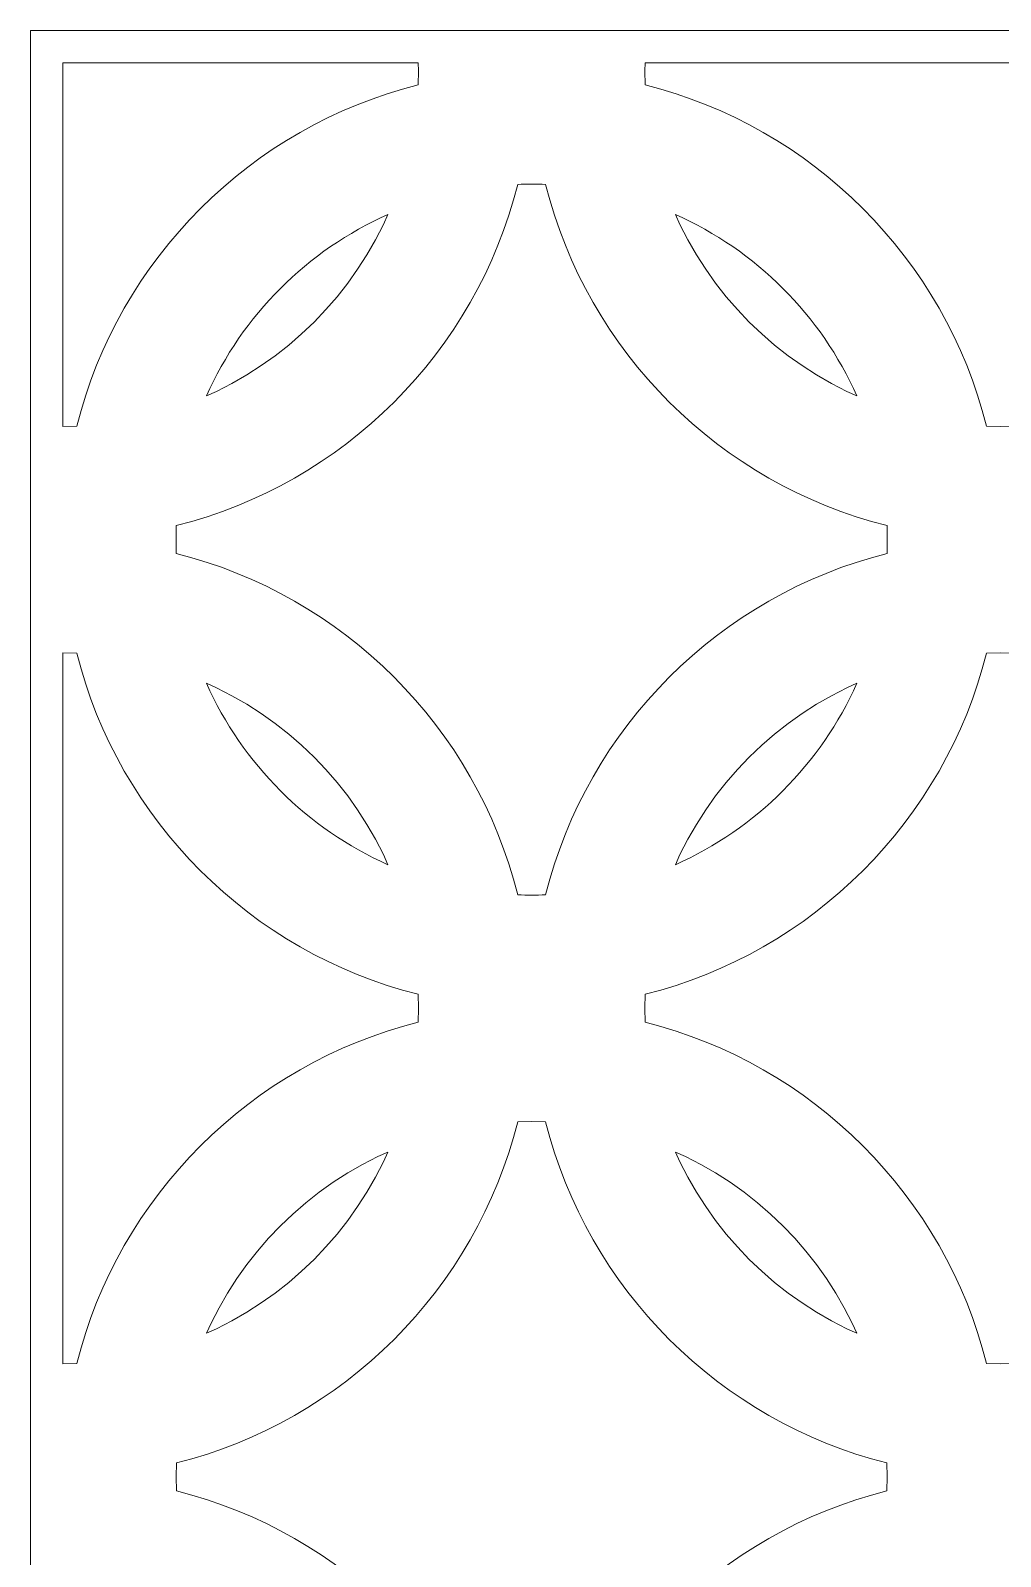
# Model space of a CAD drawing. Header units: centimetres. Extents: x -9.7 to 6.3, y -13.3 to 13.9.
# Drawn here: x -1.1 to 2.6, y 8.03 to 13.86 of the extents above; entities that cross this region are included whole.
import ezdxf

# ---------------------------------------------------------------- set-up
doc = ezdxf.new("R2010")
doc.units = ezdxf.units.CM
doc.header["$MEASUREMENT"] = 0
doc.layers.add('layer 1', color=7, linetype='Continuous')

msp = doc.modelspace()

# ---------------------------------------------------------------- linework, layer by layer
at = {"layer": 'layer 1', "color": 242, "lineweight": 9}
for points, knots in [([(-1.09965, 13.85674), (-1.09965, 13.85674), (6.30363, 13.85674), (6.30363, 13.85674), (6.30363, 13.85674), (6.30363, 13.85674), (6.30363, -13.28858), (6.30363, -13.28858), (6.30363, -13.28858), (6.30363, -13.28858), (-1.09965, -13.28858), (-1.09965, -13.28858), (-1.09965, -13.28858), (-1.09965, -13.28858), (-1.09965, 13.85674), (-1.09965, 13.85674)], [0, 0, 0, 0, 0.2, 0.2, 0.2, 0.2, 0.4, 0.4, 0.4, 0.4, 0.6, 0.6, 0.6, 0.6, 1, 1, 1, 1]), ([(-0.97626, 12.34538), (-0.97626, 12.34538), (-0.92292, 12.34674), (-0.92292, 12.34674), (-0.92292, 12.34674), (-0.76308, 12.98505), (-0.25883, 13.48934), (0.37951, 13.64916), (0.37951, 13.64916), (0.37951, 13.64916), (0.38087, 13.7025), (0.38087, 13.7025), (0.38087, 13.7025), (0.38087, 13.7025), (0.38008, 13.73336), (0.38008, 13.73336), (0.38008, 13.73336), (0.38008, 13.73336), (-0.97626, 13.73336), (-0.97626, 13.73336), (-0.97626, 13.73336), (-0.97626, 13.73336), (-0.97626, 12.34538), (-0.97626, 12.34538)], [0, 0, 0, 0, 0.1428571, 0.1428571, 0.1428571, 0.1428571, 0.2857143, 0.2857143, 0.2857143, 0.2857143, 0.4285714, 0.4285714, 0.4285714, 0.4285714, 0.5714286, 0.5714286, 0.5714286, 0.5714286, 0.7142857, 0.7142857, 0.7142857, 0.7142857, 1, 1, 1, 1]), ([(1.24565, 13.73336), (1.24565, 13.73336), (1.24486, 13.7025), (1.24486, 13.7025), (1.24486, 13.7025), (1.24486, 13.7025), (1.24622, 13.64916), (1.24622, 13.64916), (1.24622, 13.64916), (1.88457, 13.48934), (2.38882, 12.98505), (2.54866, 12.34674), (2.54866, 12.34674), (2.54866, 12.34674), (2.60199, 12.34538), (2.60199, 12.34538), (2.60199, 12.34538), (2.60199, 12.34538), (2.65533, 12.34674), (2.65533, 12.34674), (2.65533, 12.34674), (2.81516, 12.98508), (3.31944, 13.48933), (3.95776, 13.64916), (3.95776, 13.64916), (3.95776, 13.64916), (3.95912, 13.7025), (3.95912, 13.7025), (3.95912, 13.7025), (3.95912, 13.7025), (3.95833, 13.73336), (3.95833, 13.73336), (3.95833, 13.73336), (3.95833, 13.73336), (1.24565, 13.73336), (1.24565, 13.73336)], [0, 0, 0, 0, 0.1, 0.1, 0.1, 0.1, 0.2, 0.2, 0.2, 0.2, 0.3, 0.3, 0.3, 0.3, 0.4, 0.4, 0.4, 0.4, 0.5, 0.5, 0.5, 0.5, 0.6, 0.6, 0.6, 0.6, 0.7, 0.7, 0.7, 0.7, 0.8, 0.8, 0.8, 0.8, 1, 1, 1, 1]), ([(0.75962, 13.2695), (0.59986, 12.63087), (0.09535, 12.12639), (-0.54325, 11.96663), (-0.54325, 11.96663), (-0.54394, 11.94895), (-0.5444, 11.93122), (-0.5444, 11.91338), (-0.5444, 11.91338), (-0.5444, 11.89554), (-0.54394, 11.8778), (-0.54325, 11.86013), (-0.54325, 11.86013), (0.09535, 11.70036), (0.59986, 11.19589), (0.75962, 10.55725), (0.75962, 10.55725), (0.7773, 10.55657), (0.79503, 10.55611), (0.81287, 10.55611), (0.81287, 10.55611), (0.83071, 10.55611), (0.84844, 10.55657), (0.86612, 10.55725), (0.86612, 10.55725), (1.02587, 11.19589), (1.53039, 11.70036), (2.16899, 11.86013), (2.16899, 11.86013), (2.16968, 11.8778), (2.17013, 11.89554), (2.17013, 11.91338), (2.17013, 11.91338), (2.17013, 11.93122), (2.16968, 11.94895), (2.16899, 11.96663), (2.16899, 11.96663), (1.53039, 12.1264), (1.02588, 12.63087), (0.86612, 13.2695), (0.86612, 13.2695), (0.84844, 13.27019), (0.83071, 13.27064), (0.81287, 13.27064), (0.81287, 13.27064), (0.79503, 13.27064), (0.77729, 13.27019), (0.75962, 13.2695)], [0, 0, 0, 0, 0.0769231, 0.0769231, 0.0769231, 0.0769231, 0.1538462, 0.1538462, 0.1538462, 0.1538462, 0.2307692, 0.2307692, 0.2307692, 0.2307692, 0.3076923, 0.3076923, 0.3076923, 0.3076923, 0.3846154, 0.3846154, 0.3846154, 0.3846154, 0.4615385, 0.4615385, 0.4615385, 0.4615385, 0.5384615, 0.5384615, 0.5384615, 0.5384615, 0.6153846, 0.6153846, 0.6153846, 0.6153846, 0.6923077, 0.6923077, 0.6923077, 0.6923077, 0.7692308, 0.7692308, 0.7692308, 0.7692308, 0.8461538, 0.8461538, 0.8461538, 0.8461538, 1, 1, 1, 1]), ([(0.26449, 13.15451), (0.26449, 13.15451), (0.24699, 13.11591), (0.24699, 13.11591), (0.24699, 13.11591), (0.24699, 13.11591), (0.21697, 13.05743), (0.21697, 13.05743), (0.21697, 13.05743), (0.21697, 13.05743), (0.18421, 13.00057), (0.18421, 13.00057), (0.18421, 13.00057), (0.18421, 13.00057), (0.1488, 12.94542), (0.1488, 12.94542), (0.1488, 12.94542), (0.1488, 12.94542), (0.11082, 12.89208), (0.11082, 12.89208), (0.11082, 12.89208), (0.11082, 12.89208), (0.07036, 12.84064), (0.07036, 12.84064), (0.07036, 12.84064), (0.07036, 12.84064), (0.02752, 12.7912), (0.02752, 12.7912), (0.02752, 12.7912), (0.02752, 12.7912), (-0.01762, 12.74387), (-0.01762, 12.74387), (-0.01762, 12.74387), (-0.01762, 12.74387), (-0.06496, 12.69873), (-0.06496, 12.69873), (-0.06496, 12.69873), (-0.06496, 12.69873), (-0.11439, 12.65589), (-0.11439, 12.65589), (-0.11439, 12.65589), (-0.11439, 12.65589), (-0.16583, 12.61543), (-0.16583, 12.61543), (-0.16583, 12.61543), (-0.16583, 12.61543), (-0.21917, 12.57745), (-0.21917, 12.57745), (-0.21917, 12.57745), (-0.21917, 12.57745), (-0.27432, 12.54204), (-0.27432, 12.54204), (-0.27432, 12.54204), (-0.27432, 12.54204), (-0.33118, 12.50928), (-0.33118, 12.50928), (-0.33118, 12.50928), (-0.33118, 12.50928), (-0.38966, 12.47925), (-0.38966, 12.47925), (-0.38966, 12.47925), (-0.38966, 12.47925), (-0.42827, 12.46175), (-0.42827, 12.46175), (-0.42827, 12.46175), (-0.2915, 12.7696), (-0.04335, 13.01774), (0.26449, 13.15451)], [0, 0, 0, 0, 0.0555556, 0.0555556, 0.0555556, 0.0555556, 0.1111111, 0.1111111, 0.1111111, 0.1111111, 0.1666667, 0.1666667, 0.1666667, 0.1666667, 0.2222222, 0.2222222, 0.2222222, 0.2222222, 0.2777778, 0.2777778, 0.2777778, 0.2777778, 0.3333333, 0.3333333, 0.3333333, 0.3333333, 0.3888889, 0.3888889, 0.3888889, 0.3888889, 0.4444444, 0.4444444, 0.4444444, 0.4444444, 0.5, 0.5, 0.5, 0.5, 0.5555556, 0.5555556, 0.5555556, 0.5555556, 0.6111111, 0.6111111, 0.6111111, 0.6111111, 0.6666667, 0.6666667, 0.6666667, 0.6666667, 0.7222222, 0.7222222, 0.7222222, 0.7222222, 0.7777778, 0.7777778, 0.7777778, 0.7777778, 0.8333333, 0.8333333, 0.8333333, 0.8333333, 0.8888889, 0.8888889, 0.8888889, 0.8888889, 1, 1, 1, 1]), ([(1.36124, 13.15452), (1.36124, 13.15452), (1.37874, 13.11591), (1.37874, 13.11591), (1.37874, 13.11591), (1.37874, 13.11591), (1.40876, 13.05743), (1.40876, 13.05743), (1.40876, 13.05743), (1.40876, 13.05743), (1.44152, 13.00057), (1.44152, 13.00057), (1.44152, 13.00057), (1.44152, 13.00057), (1.47693, 12.94542), (1.47693, 12.94542), (1.47693, 12.94542), (1.47693, 12.94542), (1.51491, 12.89208), (1.51491, 12.89208), (1.51491, 12.89208), (1.51491, 12.89208), (1.55537, 12.84064), (1.55537, 12.84064), (1.55537, 12.84064), (1.55537, 12.84064), (1.59822, 12.7912), (1.59822, 12.7912), (1.59822, 12.7912), (1.59822, 12.7912), (1.64335, 12.74387), (1.64335, 12.74387), (1.64335, 12.74387), (1.64335, 12.74387), (1.69069, 12.69873), (1.69069, 12.69873), (1.69069, 12.69873), (1.69069, 12.69873), (1.74013, 12.65589), (1.74013, 12.65589), (1.74013, 12.65589), (1.74013, 12.65589), (1.79157, 12.61543), (1.79157, 12.61543), (1.79157, 12.61543), (1.79157, 12.61543), (1.84491, 12.57745), (1.84491, 12.57745), (1.84491, 12.57745), (1.84491, 12.57745), (1.90005, 12.54204), (1.90005, 12.54204), (1.90005, 12.54204), (1.90005, 12.54204), (1.95691, 12.50928), (1.95691, 12.50928), (1.95691, 12.50928), (1.95691, 12.50928), (2.01539, 12.47925), (2.01539, 12.47925), (2.01539, 12.47925), (2.01539, 12.47925), (2.05401, 12.46175), (2.05401, 12.46175), (2.05401, 12.46175), (1.91723, 12.7696), (1.66908, 13.01775), (1.36124, 13.15452)], [0, 0, 0, 0, 0.0555556, 0.0555556, 0.0555556, 0.0555556, 0.1111111, 0.1111111, 0.1111111, 0.1111111, 0.1666667, 0.1666667, 0.1666667, 0.1666667, 0.2222222, 0.2222222, 0.2222222, 0.2222222, 0.2777778, 0.2777778, 0.2777778, 0.2777778, 0.3333333, 0.3333333, 0.3333333, 0.3333333, 0.3888889, 0.3888889, 0.3888889, 0.3888889, 0.4444444, 0.4444444, 0.4444444, 0.4444444, 0.5, 0.5, 0.5, 0.5, 0.5555556, 0.5555556, 0.5555556, 0.5555556, 0.6111111, 0.6111111, 0.6111111, 0.6111111, 0.6666667, 0.6666667, 0.6666667, 0.6666667, 0.7222222, 0.7222222, 0.7222222, 0.7222222, 0.7777778, 0.7777778, 0.7777778, 0.7777778, 0.8333333, 0.8333333, 0.8333333, 0.8333333, 0.8888889, 0.8888889, 0.8888889, 0.8888889, 1, 1, 1, 1]), ([(-0.97626, 8.76713), (-0.97626, 8.76713), (-0.92292, 8.76849), (-0.92292, 8.76849), (-0.92292, 8.76849), (-0.76309, 9.40683), (-0.25881, 9.91108), (0.37951, 10.07091), (0.37951, 10.07091), (0.37951, 10.07091), (0.38087, 10.12426), (0.38087, 10.12426), (0.38087, 10.12426), (0.38087, 10.12426), (0.37951, 10.17759), (0.37951, 10.17759), (0.37951, 10.17759), (-0.25883, 10.33741), (-0.76308, 10.8417), (-0.92292, 11.48003), (-0.92292, 11.48003), (-0.92292, 11.48003), (-0.97626, 11.48138), (-0.97626, 11.48138), (-0.97626, 11.48138), (-0.97626, 11.48138), (-0.97626, 8.76713), (-0.97626, 8.76713)], [0, 0, 0, 0, 0.125, 0.125, 0.125, 0.125, 0.25, 0.25, 0.25, 0.25, 0.375, 0.375, 0.375, 0.375, 0.5, 0.5, 0.5, 0.5, 0.625, 0.625, 0.625, 0.625, 0.75, 0.75, 0.75, 0.75, 1, 1, 1, 1]), ([(3.95776, 10.07091), (3.31942, 9.91109), (2.81517, 9.40681), (2.65533, 8.76849), (2.65533, 8.76849), (2.65533, 8.76849), (2.60199, 8.76713), (2.60199, 8.76713), (2.60199, 8.76713), (2.60199, 8.76713), (2.54866, 8.76849), (2.54866, 8.76849), (2.54866, 8.76849), (2.38883, 9.40683), (1.88454, 9.91108), (1.24622, 10.07092), (1.24622, 10.07092), (1.24622, 10.07092), (1.24486, 10.12426), (1.24486, 10.12426), (1.24486, 10.12426), (1.24486, 10.12426), (1.24622, 10.17759), (1.24622, 10.17759), (1.24622, 10.17759), (1.88457, 10.33741), (2.38882, 10.8417), (2.54866, 11.48003), (2.54866, 11.48003), (2.54866, 11.48003), (2.60199, 11.48138), (2.60199, 11.48138), (2.60199, 11.48138), (2.60199, 11.48138), (2.65533, 11.48003), (2.65533, 11.48003), (2.65533, 11.48003), (2.81515, 10.84168), (3.31944, 10.33742), (3.95776, 10.17759), (3.95776, 10.17759), (3.95776, 10.17759), (3.95912, 10.12426), (3.95912, 10.12426), (3.95912, 10.12426), (3.95912, 10.12426), (3.95776, 10.07091), (3.95776, 10.07091)], [0, 0, 0, 0, 0.0769231, 0.0769231, 0.0769231, 0.0769231, 0.1538462, 0.1538462, 0.1538462, 0.1538462, 0.2307692, 0.2307692, 0.2307692, 0.2307692, 0.3076923, 0.3076923, 0.3076923, 0.3076923, 0.3846154, 0.3846154, 0.3846154, 0.3846154, 0.4615385, 0.4615385, 0.4615385, 0.4615385, 0.5384615, 0.5384615, 0.5384615, 0.5384615, 0.6153846, 0.6153846, 0.6153846, 0.6153846, 0.6923077, 0.6923077, 0.6923077, 0.6923077, 0.7692308, 0.7692308, 0.7692308, 0.7692308, 0.8461538, 0.8461538, 0.8461538, 0.8461538, 1, 1, 1, 1]), ([(0.2645, 10.67224), (0.2645, 10.67224), (0.24699, 10.71086), (0.24699, 10.71086), (0.24699, 10.71086), (0.24699, 10.71086), (0.21697, 10.76933), (0.21697, 10.76933), (0.21697, 10.76933), (0.21697, 10.76933), (0.18421, 10.82619), (0.18421, 10.82619), (0.18421, 10.82619), (0.18421, 10.82619), (0.1488, 10.88134), (0.1488, 10.88134), (0.1488, 10.88134), (0.1488, 10.88134), (0.11082, 10.93468), (0.11082, 10.93468), (0.11082, 10.93468), (0.11082, 10.93468), (0.07036, 10.98612), (0.07036, 10.98612), (0.07036, 10.98612), (0.07036, 10.98612), (0.02752, 11.03556), (0.02752, 11.03556), (0.02752, 11.03556), (0.02752, 11.03556), (-0.01762, 11.08289), (-0.01762, 11.08289), (-0.01762, 11.08289), (-0.01762, 11.08289), (-0.06496, 11.12803), (-0.06496, 11.12803), (-0.06496, 11.12803), (-0.06496, 11.12803), (-0.11439, 11.17088), (-0.11439, 11.17088), (-0.11439, 11.17088), (-0.11439, 11.17088), (-0.16583, 11.21134), (-0.16583, 11.21134), (-0.16583, 11.21134), (-0.16583, 11.21134), (-0.21917, 11.24932), (-0.21917, 11.24932), (-0.21917, 11.24932), (-0.21917, 11.24932), (-0.27432, 11.28472), (-0.27432, 11.28472), (-0.27432, 11.28472), (-0.27432, 11.28472), (-0.33118, 11.31748), (-0.33118, 11.31748), (-0.33118, 11.31748), (-0.33118, 11.31748), (-0.38966, 11.34751), (-0.38966, 11.34751), (-0.38966, 11.34751), (-0.38966, 11.34751), (-0.42827, 11.36501), (-0.42827, 11.36501), (-0.42827, 11.36501), (-0.2915, 11.05716), (-0.04335, 10.80901), (0.2645, 10.67224)], [0, 0, 0, 0, 0.0555556, 0.0555556, 0.0555556, 0.0555556, 0.1111111, 0.1111111, 0.1111111, 0.1111111, 0.1666667, 0.1666667, 0.1666667, 0.1666667, 0.2222222, 0.2222222, 0.2222222, 0.2222222, 0.2777778, 0.2777778, 0.2777778, 0.2777778, 0.3333333, 0.3333333, 0.3333333, 0.3333333, 0.3888889, 0.3888889, 0.3888889, 0.3888889, 0.4444444, 0.4444444, 0.4444444, 0.4444444, 0.5, 0.5, 0.5, 0.5, 0.5555556, 0.5555556, 0.5555556, 0.5555556, 0.6111111, 0.6111111, 0.6111111, 0.6111111, 0.6666667, 0.6666667, 0.6666667, 0.6666667, 0.7222222, 0.7222222, 0.7222222, 0.7222222, 0.7777778, 0.7777778, 0.7777778, 0.7777778, 0.8333333, 0.8333333, 0.8333333, 0.8333333, 0.8888889, 0.8888889, 0.8888889, 0.8888889, 1, 1, 1, 1]), ([(1.36123, 10.67223), (1.36123, 10.67223), (1.37874, 10.71086), (1.37874, 10.71086), (1.37874, 10.71086), (1.37874, 10.71086), (1.40876, 10.76933), (1.40876, 10.76933), (1.40876, 10.76933), (1.40876, 10.76933), (1.44152, 10.82619), (1.44152, 10.82619), (1.44152, 10.82619), (1.44152, 10.82619), (1.47693, 10.88134), (1.47693, 10.88134), (1.47693, 10.88134), (1.47693, 10.88134), (1.51491, 10.93468), (1.51491, 10.93468), (1.51491, 10.93468), (1.51491, 10.93468), (1.55537, 10.98612), (1.55537, 10.98612), (1.55537, 10.98612), (1.55537, 10.98612), (1.59822, 11.03556), (1.59822, 11.03556), (1.59822, 11.03556), (1.59822, 11.03556), (1.64335, 11.08289), (1.64335, 11.08289), (1.64335, 11.08289), (1.64335, 11.08289), (1.69069, 11.12803), (1.69069, 11.12803), (1.69069, 11.12803), (1.69069, 11.12803), (1.74013, 11.17088), (1.74013, 11.17088), (1.74013, 11.17088), (1.74013, 11.17088), (1.79157, 11.21134), (1.79157, 11.21134), (1.79157, 11.21134), (1.79157, 11.21134), (1.84491, 11.24932), (1.84491, 11.24932), (1.84491, 11.24932), (1.84491, 11.24932), (1.90005, 11.28472), (1.90005, 11.28472), (1.90005, 11.28472), (1.90005, 11.28472), (1.95691, 11.31748), (1.95691, 11.31748), (1.95691, 11.31748), (1.95691, 11.31748), (2.01539, 11.34751), (2.01539, 11.34751), (2.01539, 11.34751), (2.01539, 11.34751), (2.05401, 11.36501), (2.05401, 11.36501), (2.05401, 11.36501), (1.91724, 11.05715), (1.66909, 10.80901), (1.36123, 10.67223)], [0, 0, 0, 0, 0.0555556, 0.0555556, 0.0555556, 0.0555556, 0.1111111, 0.1111111, 0.1111111, 0.1111111, 0.1666667, 0.1666667, 0.1666667, 0.1666667, 0.2222222, 0.2222222, 0.2222222, 0.2222222, 0.2777778, 0.2777778, 0.2777778, 0.2777778, 0.3333333, 0.3333333, 0.3333333, 0.3333333, 0.3888889, 0.3888889, 0.3888889, 0.3888889, 0.4444444, 0.4444444, 0.4444444, 0.4444444, 0.5, 0.5, 0.5, 0.5, 0.5555556, 0.5555556, 0.5555556, 0.5555556, 0.6111111, 0.6111111, 0.6111111, 0.6111111, 0.6666667, 0.6666667, 0.6666667, 0.6666667, 0.7222222, 0.7222222, 0.7222222, 0.7222222, 0.7777778, 0.7777778, 0.7777778, 0.7777778, 0.8333333, 0.8333333, 0.8333333, 0.8333333, 0.8888889, 0.8888889, 0.8888889, 0.8888889, 1, 1, 1, 1]), ([(-0.5429, 8.2818), (0.09542, 8.12196), (0.59971, 7.61771), (0.75953, 6.97936), (0.75953, 6.97936), (0.75953, 6.97936), (0.81287, 6.978), (0.81287, 6.978), (0.81287, 6.978), (0.81287, 6.978), (0.86621, 6.97936), (0.86621, 6.97936), (0.86621, 6.97936), (1.02604, 7.61768), (1.53029, 8.12197), (2.16864, 8.28179), (2.16864, 8.28179), (2.16864, 8.28179), (2.16999, 8.33513), (2.16999, 8.33513), (2.16999, 8.33513), (2.16999, 8.33513), (2.16864, 8.38847), (2.16864, 8.38847), (2.16864, 8.38847), (1.53029, 8.54829), (1.02604, 9.05258), (0.86621, 9.6909), (0.86621, 9.6909), (0.86621, 9.6909), (0.81287, 9.69226), (0.81287, 9.69226), (0.81287, 9.69226), (0.81287, 9.69226), (0.75953, 9.6909), (0.75953, 9.6909), (0.75953, 9.6909), (0.59971, 9.05255), (0.09542, 8.5483), (-0.5429, 8.38847), (-0.5429, 8.38847), (-0.5429, 8.38847), (-0.54426, 8.33513), (-0.54426, 8.33513), (-0.54426, 8.33513), (-0.54426, 8.33513), (-0.5429, 8.2818), (-0.5429, 8.2818)], [0, 0, 0, 0, 0.0769231, 0.0769231, 0.0769231, 0.0769231, 0.1538462, 0.1538462, 0.1538462, 0.1538462, 0.2307692, 0.2307692, 0.2307692, 0.2307692, 0.3076923, 0.3076923, 0.3076923, 0.3076923, 0.3846154, 0.3846154, 0.3846154, 0.3846154, 0.4615385, 0.4615385, 0.4615385, 0.4615385, 0.5384615, 0.5384615, 0.5384615, 0.5384615, 0.6153846, 0.6153846, 0.6153846, 0.6153846, 0.6923077, 0.6923077, 0.6923077, 0.6923077, 0.7692308, 0.7692308, 0.7692308, 0.7692308, 0.8461538, 0.8461538, 0.8461538, 0.8461538, 1, 1, 1, 1]), ([(-0.42757, 8.88382), (-0.42757, 8.88382), (-0.38965, 8.90101), (-0.38965, 8.90101), (-0.38965, 8.90101), (-0.38965, 8.90101), (-0.33118, 8.93103), (-0.33118, 8.93103), (-0.33118, 8.93103), (-0.33118, 8.93103), (-0.27432, 8.96378), (-0.27432, 8.96378), (-0.27432, 8.96378), (-0.27432, 8.96378), (-0.21917, 8.99919), (-0.21917, 8.99919), (-0.21917, 8.99919), (-0.21917, 8.99919), (-0.16583, 9.03717), (-0.16583, 9.03717), (-0.16583, 9.03717), (-0.16583, 9.03717), (-0.1144, 9.07763), (-0.1144, 9.07763), (-0.1144, 9.07763), (-0.1144, 9.07763), (-0.06496, 9.12048), (-0.06496, 9.12048), (-0.06496, 9.12048), (-0.06496, 9.12048), (-0.01762, 9.16562), (-0.01762, 9.16562), (-0.01762, 9.16562), (-0.01762, 9.16562), (0.02752, 9.21296), (0.02752, 9.21296), (0.02752, 9.21296), (0.02752, 9.21296), (0.07037, 9.26239), (0.07037, 9.26239), (0.07037, 9.26239), (0.07037, 9.26239), (0.11082, 9.31383), (0.11082, 9.31383), (0.11082, 9.31383), (0.11082, 9.31383), (0.1488, 9.36717), (0.1488, 9.36717), (0.1488, 9.36717), (0.1488, 9.36717), (0.18421, 9.42232), (0.18421, 9.42232), (0.18421, 9.42232), (0.18421, 9.42232), (0.21697, 9.47918), (0.21697, 9.47918), (0.21697, 9.47918), (0.21697, 9.47918), (0.24699, 9.53765), (0.24699, 9.53765), (0.24699, 9.53765), (0.24699, 9.53765), (0.26418, 9.57557), (0.26418, 9.57557), (0.26418, 9.57557), (0.26418, 9.57557), (0.22627, 9.55838), (0.22627, 9.55838), (0.22627, 9.55838), (0.22627, 9.55838), (0.16779, 9.52836), (0.16779, 9.52836), (0.16779, 9.52836), (0.16779, 9.52836), (0.11093, 9.4956), (0.11093, 9.4956), (0.11093, 9.4956), (0.11093, 9.4956), (0.05578, 9.46019), (0.05578, 9.46019), (0.05578, 9.46019), (0.05578, 9.46019), (0.00244, 9.42221), (0.00244, 9.42221), (0.00244, 9.42221), (0.00244, 9.42221), (-0.049, 9.38175), (-0.049, 9.38175), (-0.049, 9.38175), (-0.049, 9.38175), (-0.09844, 9.3389), (-0.09844, 9.3389), (-0.09844, 9.3389), (-0.09844, 9.3389), (-0.14577, 9.29377), (-0.14577, 9.29377), (-0.14577, 9.29377), (-0.14577, 9.29377), (-0.19091, 9.24643), (-0.19091, 9.24643), (-0.19091, 9.24643), (-0.19091, 9.24643), (-0.23375, 9.197), (-0.23375, 9.197), (-0.23375, 9.197), (-0.23375, 9.197), (-0.27421, 9.14555), (-0.27421, 9.14555), (-0.27421, 9.14555), (-0.27421, 9.14555), (-0.31219, 9.09222), (-0.31219, 9.09222), (-0.31219, 9.09222), (-0.31219, 9.09222), (-0.3476, 9.03707), (-0.3476, 9.03707), (-0.3476, 9.03707), (-0.3476, 9.03707), (-0.38036, 8.98021), (-0.38036, 8.98021), (-0.38036, 8.98021), (-0.38036, 8.98021), (-0.41038, 8.92173), (-0.41038, 8.92173), (-0.41038, 8.92173), (-0.41038, 8.92173), (-0.42757, 8.88382), (-0.42757, 8.88382)], [0, 0, 0, 0, 0.030303, 0.030303, 0.030303, 0.030303, 0.0606061, 0.0606061, 0.0606061, 0.0606061, 0.0909091, 0.0909091, 0.0909091, 0.0909091, 0.1212121, 0.1212121, 0.1212121, 0.1212121, 0.1515152, 0.1515152, 0.1515152, 0.1515152, 0.1818182, 0.1818182, 0.1818182, 0.1818182, 0.2121212, 0.2121212, 0.2121212, 0.2121212, 0.2424242, 0.2424242, 0.2424242, 0.2424242, 0.2727273, 0.2727273, 0.2727273, 0.2727273, 0.3030303, 0.3030303, 0.3030303, 0.3030303, 0.3333333, 0.3333333, 0.3333333, 0.3333333, 0.3636364, 0.3636364, 0.3636364, 0.3636364, 0.3939394, 0.3939394, 0.3939394, 0.3939394, 0.4242424, 0.4242424, 0.4242424, 0.4242424, 0.4545455, 0.4545455, 0.4545455, 0.4545455, 0.4848485, 0.4848485, 0.4848485, 0.4848485, 0.5151515, 0.5151515, 0.5151515, 0.5151515, 0.5454545, 0.5454545, 0.5454545, 0.5454545, 0.5757576, 0.5757576, 0.5757576, 0.5757576, 0.6060606, 0.6060606, 0.6060606, 0.6060606, 0.6363636, 0.6363636, 0.6363636, 0.6363636, 0.6666667, 0.6666667, 0.6666667, 0.6666667, 0.6969697, 0.6969697, 0.6969697, 0.6969697, 0.7272727, 0.7272727, 0.7272727, 0.7272727, 0.7575758, 0.7575758, 0.7575758, 0.7575758, 0.7878788, 0.7878788, 0.7878788, 0.7878788, 0.8181818, 0.8181818, 0.8181818, 0.8181818, 0.8484848, 0.8484848, 0.8484848, 0.8484848, 0.8787879, 0.8787879, 0.8787879, 0.8787879, 0.9090909, 0.9090909, 0.9090909, 0.9090909, 0.9393939, 0.9393939, 0.9393939, 0.9393939, 1, 1, 1, 1]), ([(2.05331, 8.88382), (2.05331, 8.88382), (2.03612, 8.92173), (2.03612, 8.92173), (2.03612, 8.92173), (2.03612, 8.92173), (2.0061, 8.98021), (2.0061, 8.98021), (2.0061, 8.98021), (2.0061, 8.98021), (1.97334, 9.03707), (1.97334, 9.03707), (1.97334, 9.03707), (1.97334, 9.03707), (1.93793, 9.09222), (1.93793, 9.09222), (1.93793, 9.09222), (1.93793, 9.09222), (1.89995, 9.14555), (1.89995, 9.14555), (1.89995, 9.14555), (1.89995, 9.14555), (1.85949, 9.19699), (1.85949, 9.19699), (1.85949, 9.19699), (1.85949, 9.19699), (1.81665, 9.24643), (1.81665, 9.24643), (1.81665, 9.24643), (1.81665, 9.24643), (1.7715, 9.29377), (1.7715, 9.29377), (1.7715, 9.29377), (1.7715, 9.29377), (1.72417, 9.33891), (1.72417, 9.33891), (1.72417, 9.33891), (1.72417, 9.33891), (1.67473, 9.38175), (1.67473, 9.38175), (1.67473, 9.38175), (1.67473, 9.38175), (1.6233, 9.42221), (1.6233, 9.42221), (1.6233, 9.42221), (1.6233, 9.42221), (1.56995, 9.46019), (1.56995, 9.46019), (1.56995, 9.46019), (1.56995, 9.46019), (1.51481, 9.4956), (1.51481, 9.4956), (1.51481, 9.4956), (1.51481, 9.4956), (1.45795, 9.52836), (1.45795, 9.52836), (1.45795, 9.52836), (1.45795, 9.52836), (1.39947, 9.55838), (1.39947, 9.55838), (1.39947, 9.55838), (1.39947, 9.55838), (1.36155, 9.57557), (1.36155, 9.57557), (1.36155, 9.57557), (1.36155, 9.57557), (1.37874, 9.53765), (1.37874, 9.53765), (1.37874, 9.53765), (1.37874, 9.53765), (1.40876, 9.47918), (1.40876, 9.47918), (1.40876, 9.47918), (1.40876, 9.47918), (1.44152, 9.42232), (1.44152, 9.42232), (1.44152, 9.42232), (1.44152, 9.42232), (1.47693, 9.36717), (1.47693, 9.36717), (1.47693, 9.36717), (1.47693, 9.36717), (1.51491, 9.31383), (1.51491, 9.31383), (1.51491, 9.31383), (1.51491, 9.31383), (1.55537, 9.26239), (1.55537, 9.26239), (1.55537, 9.26239), (1.55537, 9.26239), (1.59821, 9.21296), (1.59821, 9.21296), (1.59821, 9.21296), (1.59821, 9.21296), (1.64335, 9.16562), (1.64335, 9.16562), (1.64335, 9.16562), (1.64335, 9.16562), (1.69069, 9.12048), (1.69069, 9.12048), (1.69069, 9.12048), (1.69069, 9.12048), (1.74013, 9.07763), (1.74013, 9.07763), (1.74013, 9.07763), (1.74013, 9.07763), (1.79157, 9.03717), (1.79157, 9.03717), (1.79157, 9.03717), (1.79157, 9.03717), (1.84491, 8.99919), (1.84491, 8.99919), (1.84491, 8.99919), (1.84491, 8.99919), (1.90006, 8.96378), (1.90006, 8.96378), (1.90006, 8.96378), (1.90006, 8.96378), (1.95691, 8.93103), (1.95691, 8.93103), (1.95691, 8.93103), (1.95691, 8.93103), (2.01539, 8.90101), (2.01539, 8.90101), (2.01539, 8.90101), (2.01539, 8.90101), (2.05331, 8.88382), (2.05331, 8.88382)], [0, 0, 0, 0, 0.030303, 0.030303, 0.030303, 0.030303, 0.0606061, 0.0606061, 0.0606061, 0.0606061, 0.0909091, 0.0909091, 0.0909091, 0.0909091, 0.1212121, 0.1212121, 0.1212121, 0.1212121, 0.1515152, 0.1515152, 0.1515152, 0.1515152, 0.1818182, 0.1818182, 0.1818182, 0.1818182, 0.2121212, 0.2121212, 0.2121212, 0.2121212, 0.2424242, 0.2424242, 0.2424242, 0.2424242, 0.2727273, 0.2727273, 0.2727273, 0.2727273, 0.3030303, 0.3030303, 0.3030303, 0.3030303, 0.3333333, 0.3333333, 0.3333333, 0.3333333, 0.3636364, 0.3636364, 0.3636364, 0.3636364, 0.3939394, 0.3939394, 0.3939394, 0.3939394, 0.4242424, 0.4242424, 0.4242424, 0.4242424, 0.4545455, 0.4545455, 0.4545455, 0.4545455, 0.4848485, 0.4848485, 0.4848485, 0.4848485, 0.5151515, 0.5151515, 0.5151515, 0.5151515, 0.5454545, 0.5454545, 0.5454545, 0.5454545, 0.5757576, 0.5757576, 0.5757576, 0.5757576, 0.6060606, 0.6060606, 0.6060606, 0.6060606, 0.6363636, 0.6363636, 0.6363636, 0.6363636, 0.6666667, 0.6666667, 0.6666667, 0.6666667, 0.6969697, 0.6969697, 0.6969697, 0.6969697, 0.7272727, 0.7272727, 0.7272727, 0.7272727, 0.7575758, 0.7575758, 0.7575758, 0.7575758, 0.7878788, 0.7878788, 0.7878788, 0.7878788, 0.8181818, 0.8181818, 0.8181818, 0.8181818, 0.8484848, 0.8484848, 0.8484848, 0.8484848, 0.8787879, 0.8787879, 0.8787879, 0.8787879, 0.9090909, 0.9090909, 0.9090909, 0.9090909, 0.9393939, 0.9393939, 0.9393939, 0.9393939, 1, 1, 1, 1])]:
    msp.add_open_spline(points, degree=3, knots=knots, dxfattribs=at)

doc.saveas('drawing.dxf')
